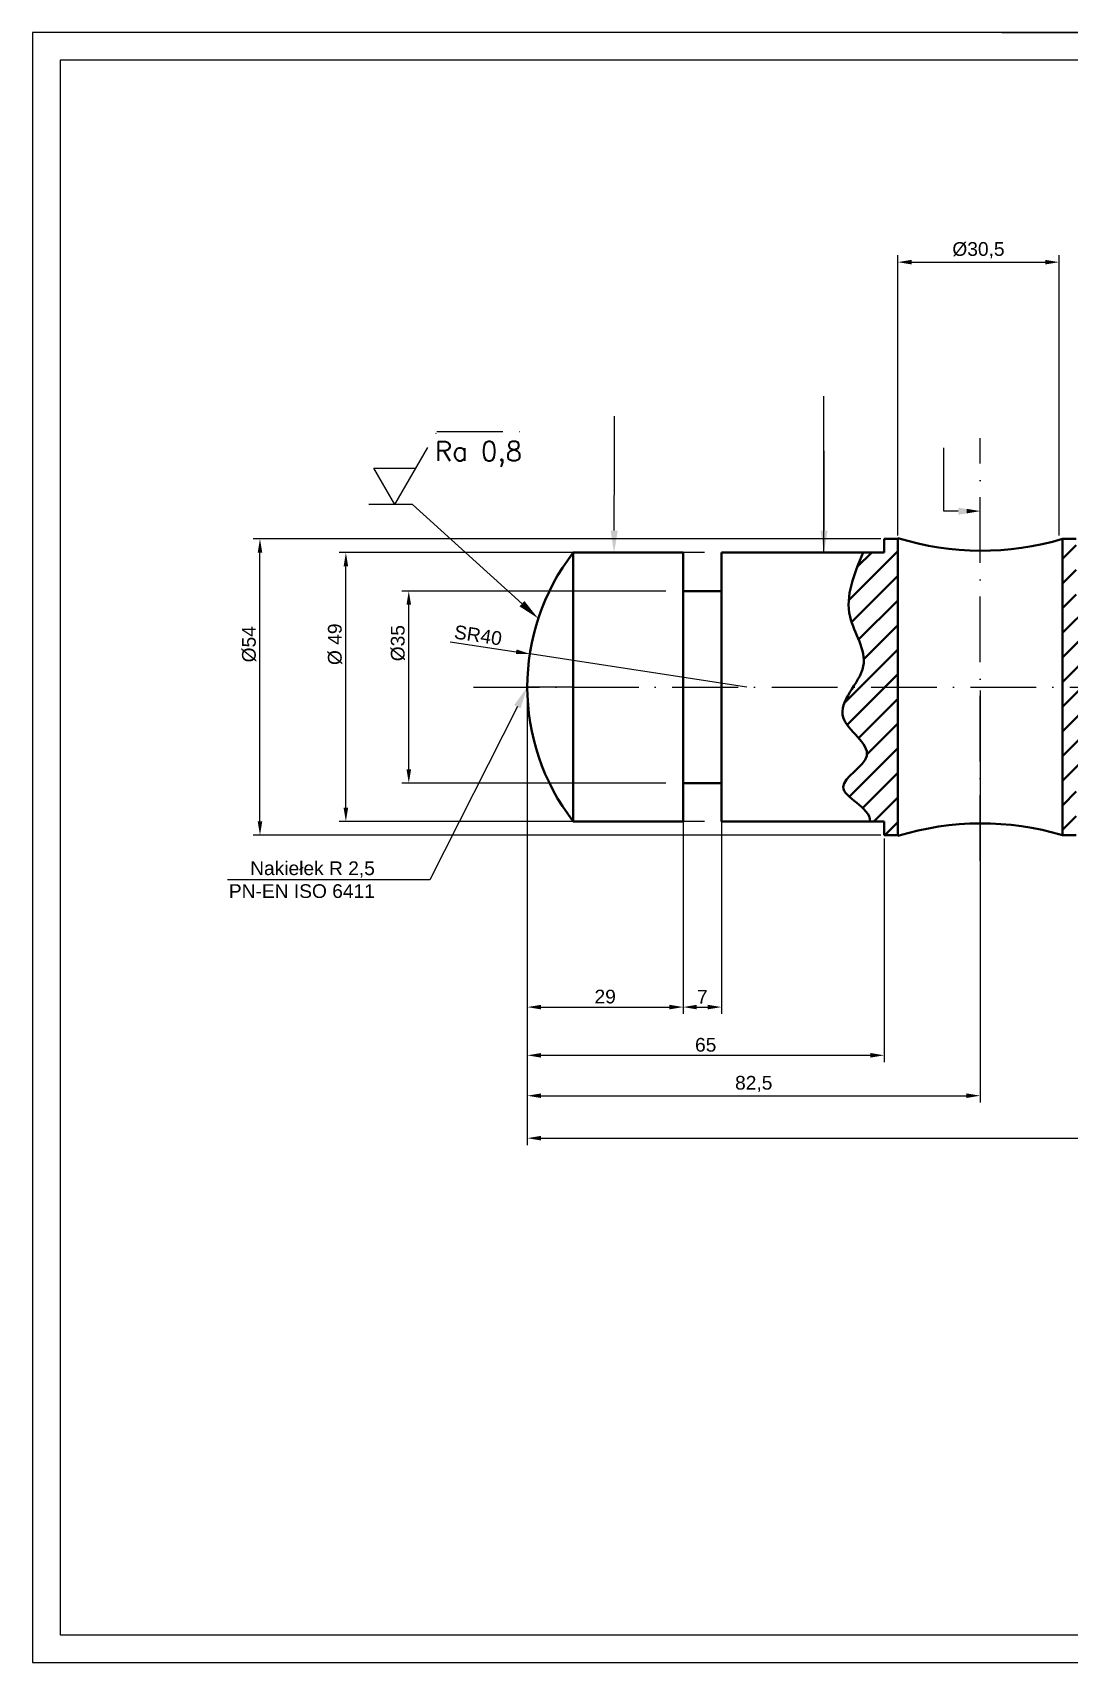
# Model space of a CAD drawing. Header units: millimetres. Extents: x 0 to 420, y 0 to 297.
# Drawn here: x 0 to 188.9, y 0 to 297 of the extents above; entities that cross this region are included whole.
import ezdxf
from ezdxf import colors
from ezdxf.entities.mleader import LeaderData, LeaderLine
from ezdxf.math import Vec2, Vec3

# ---------------------------------------------------------------- set-up
doc = ezdxf.new("R2010")
doc.units = ezdxf.units.MM
doc.linetypes.add('ACAD_ISO10W100', pattern=[18, 12, -3, 0, -3])
doc.layers.add('TEXT', color=5, linetype='Continuous', lineweight=25)
doc.styles.add('ROMANS', font='ROMANS.SHX', dxfattribs={"height": 3.5})
doc.styles.get("Standard").update_dxf_attribs({"font": 'arial.ttf'})
doc.dimstyles.new('ISO-25', dxfattribs={"dimtxt": 2.5, "dimasz": 2.5, "dimexe": 1.25, "dimexo": 0.625, "dimtad": 1, "dimtxsty": 'Standard', "dimcen": 2.5, "dimadec": 0, "dimazin": 0, "dimtfac": 1, "dimtmove": 0, "dimatfit": 3, "dimfxl": 1, "dimarcsym": 0})

# ---------------------------------------------------------------- blocks, each defined once
blk = doc.blocks.new('*D1')
at = {"color": 0, "lineweight": -2, "transparency": 16777216}
for p, q in [((76.07851699441322, 186.0052062359003), (88.10110282067066, 184.1667006061277)), ((130.1171123693934, 177.7415711695636), (90.57237466886099, 183.7887912885104))]:
    blk.add_line(p, q, dxfattribs=at)
at = {"color": 0, "transparency": 16777216}
blk.add_solid([(88.16408770694021, 184.5785792474928), (88.0381179344011, 183.7548219647627), (90.57237466886099, 183.7887912885104)], dxfattribs=at)
at = {"layer": 'Defpoints', "color": 0, "transparency": 16777216}
for p in [(90.57237466886099, 183.7887912885104), (130.1171123693934, 177.7415711695636)]:
    blk.add_point(p, dxfattribs=at)
at = {"color": 0, "transparency": 16777216, "insert": (81.14405053710344, 187.1705050738813), "char_height": 2.5, "attachment_point": 5, "rotation": 351.3056277422383}
blk.add_mtext('SR40', dxfattribs=at)
blk = doc.blocks.new('*D2')
at = {"color": 0, "lineweight": -2, "transparency": 16777216}
for p, q in [((154.487673228582, 204.7415711695637), (40.1635317879699, 204.7415711695637)), ((41.41353178796989, 153.2415711695638), (41.4135317879699, 202.2415711695637)), ((154.487673228582, 150.7415711695638), (40.16353178796989, 150.7415711695638))]:
    blk.add_line(p, q, dxfattribs=at)
at = {"color": 0, "transparency": 16777216}
for points in [[(40.99686512130324, 202.2415711695637), (41.83019845463657, 202.2415711695637), (41.4135317879699, 204.7415711695637)], [(40.99686512130323, 153.2415711695638), (41.83019845463656, 153.2415711695638), (41.41353178796989, 150.7415711695638)]]:
    blk.add_solid(points, dxfattribs=at)
at = {"layer": 'Defpoints', "color": 0, "transparency": 16777216}
for p in [(41.4135317879699, 204.7415711695637), (155.112673228582, 204.7415711695637), (155.112673228582, 150.7415711695638)]:
    blk.add_point(p, dxfattribs=at)
at = {"color": 0, "transparency": 16777216, "insert": (39.44218117405445, 185.5359928680239), "char_height": 2.5, "attachment_point": 5, "rotation": 90}
blk.add_mtext('%%C54', dxfattribs=at)
blk = doc.blocks.new('*D3')
at = {"color": 0, "lineweight": -2, "transparency": 16777216}
for p, q in [((122.3676732285821, 202.2415711695637), (55.8167514400092, 202.2415711695637)), ((57.06675144000919, 155.7415711695637), (57.0667514400092, 199.7415711695637)), ((122.3676732285821, 153.2415711695637), (55.81675144000919, 153.2415711695637))]:
    blk.add_line(p, q, dxfattribs=at)
at = {"color": 0, "transparency": 16777216}
for points in [[(56.65008477334253, 199.7415711695637), (57.48341810667586, 199.7415711695637), (57.0667514400092, 202.2415711695637)], [(56.65008477334253, 155.7415711695637), (57.48341810667586, 155.7415711695637), (57.06675144000919, 153.2415711695637)]]:
    blk.add_solid(points, dxfattribs=at)
at = {"layer": 'Defpoints', "color": 0, "transparency": 16777216}
for p in [(57.0667514400092, 202.2415711695637), (122.9926732285821, 202.2415711695637), (122.9926732285821, 153.2415711695637)]:
    blk.add_point(p, dxfattribs=at)
at = {"color": 0, "transparency": 16777216, "insert": (55.09540082609375, 185.5359928680239), "char_height": 2.5, "attachment_point": 5, "rotation": 90}
blk.add_mtext('%%c 49', dxfattribs=at)
blk = doc.blocks.new('*D8')
at = {"color": 0, "lineweight": -2, "transparency": 16777216}
for p, q in [((115.3676732285821, 195.2415711695637), (67.27836023942078, 195.2415711695637)), ((68.52836023942078, 162.7415711695637), (68.52836023942078, 192.7415711695637)), ((115.3676732285821, 160.2415711695637), (67.27836023942078, 160.2415711695637))]:
    blk.add_line(p, q, dxfattribs=at)
at = {"color": 0, "transparency": 16777216}
for points in [[(68.1116935727541, 192.7415711695637), (68.94502690608745, 192.7415711695637), (68.52836023942078, 195.2415711695637)], [(68.1116935727541, 162.7415711695637), (68.94502690608745, 162.7415711695637), (68.52836023942078, 160.2415711695637)]]:
    blk.add_solid(points, dxfattribs=at)
at = {"layer": 'Defpoints', "color": 0, "transparency": 16777216}
for p in [(68.52836023942078, 195.2415711695637), (115.9926732285821, 195.2415711695637), (115.9926732285821, 160.2415711695637)]:
    blk.add_point(p, dxfattribs=at)
at = {"color": 0, "transparency": 16777216, "insert": (66.55700962550533, 185.7378273697643), "char_height": 2.5, "attachment_point": 5, "rotation": 90}
blk.add_mtext('%%C35', dxfattribs=at)
blk = doc.blocks.new('*D11')
at = {"color": 0, "lineweight": -2, "transparency": 16777216}
for p, q in [((90.112673228582, 177.1165711695637), (90.112673228582, 94.2819392177579)), ((336.4054619174038, 162.0301589615098), (336.4054619174038, 94.2819392177579)), ((92.612673228582, 95.5319392177579), (333.9054619174038, 95.5319392177579))]:
    blk.add_line(p, q, dxfattribs=at)
at = {"color": 0, "transparency": 16777216}
for points in [[(92.612673228582, 95.94860588442457), (92.612673228582, 95.11527255109122), (90.112673228582, 95.5319392177579)], [(333.9054619174038, 95.94860588442457), (333.9054619174038, 95.11527255109122), (336.4054619174038, 95.5319392177579)]]:
    blk.add_solid(points, dxfattribs=at)
at = {"layer": 'Defpoints', "color": 0, "transparency": 16777216}
for p in [(90.112673228582, 177.7415711695637), (336.4054619174038, 162.6551589615098), (336.4054619174038, 95.5319392177579)]:
    blk.add_point(p, dxfattribs=at)
at = {"color": 0, "transparency": 16777216, "insert": (213.2590675729929, 97.43422434736226), "char_height": 2.5, "attachment_point": 5}
blk.add_mtext('394', dxfattribs=at)
blk = doc.blocks.new('*D12')
at = {"color": 0, "lineweight": -2, "transparency": 16777216}
for p, q in [((118.492673228582, 159.6165711695637), (118.492673228582, 118.1671357944622)), ((125.4926732285821, 159.6165711695637), (125.4926732285821, 118.1671357944622)), ((120.992673228582, 119.4171357944622), (122.9926732285821, 119.4171357944622))]:
    blk.add_line(p, q, dxfattribs=at)
at = {"color": 0, "transparency": 16777216}
for points in [[(120.992673228582, 119.8338024611289), (120.992673228582, 119.0004691277955), (118.492673228582, 119.4171357944622)], [(122.9926732285821, 119.8338024611289), (122.9926732285821, 119.0004691277955), (125.4926732285821, 119.4171357944622)]]:
    blk.add_solid(points, dxfattribs=at)
at = {"layer": 'Defpoints', "color": 0, "transparency": 16777216}
for p in [(118.492673228582, 160.2415711695637), (125.4926732285821, 160.2415711695637), (125.4926732285821, 119.4171357944622)]:
    blk.add_point(p, dxfattribs=at)
at = {"color": 0, "transparency": 16777216, "insert": (121.992673228582, 121.2921357944622), "char_height": 2.5, "attachment_point": 5}
blk.add_mtext('7', dxfattribs=at)
blk = doc.blocks.new('*D13')
at = {"color": 0, "lineweight": -2, "transparency": 16777216}
for p, q in [((90.11267322858203, 177.1165711695637), (90.11267322858203, 102.0200353416092)), ((172.6126732285821, 177.1165711695637), (172.6126732285821, 102.0200353416092)), ((92.61267322858203, 103.2700353416092), (170.1126732285821, 103.2700353416092))]:
    blk.add_line(p, q, dxfattribs=at)
at = {"color": 0, "transparency": 16777216}
for points in [[(92.61267322858203, 103.6867020082758), (92.61267322858203, 102.8533686749425), (90.11267322858203, 103.2700353416092)], [(170.1126732285821, 103.6867020082758), (170.1126732285821, 102.8533686749425), (172.6126732285821, 103.2700353416092)]]:
    blk.add_solid(points, dxfattribs=at)
at = {"layer": 'Defpoints', "color": 0, "transparency": 16777216}
for p in [(90.11267322858203, 177.7415711695637), (172.6126732285821, 177.7415711695637), (172.6126732285821, 103.2700353416092)]:
    blk.add_point(p, dxfattribs=at)
at = {"color": 0, "transparency": 16777216, "insert": (131.362673228582, 105.3974227904496), "char_height": 2.5, "attachment_point": 5}
blk.add_mtext('82,5', dxfattribs=at)
blk = doc.blocks.new('*D14')
at = {"color": 0, "lineweight": -2, "transparency": 16777216}
for p, q in [((90.11267322858203, 177.1165711695637), (90.11267322858203, 118.1671357944622)), ((118.492673228582, 177.1165711695637), (118.492673228582, 118.1671357944622)), ((92.61267322858203, 119.4171357944622), (115.992673228582, 119.4171357944622))]:
    blk.add_line(p, q, dxfattribs=at)
at = {"color": 0, "transparency": 16777216}
for points in [[(92.61267322858203, 119.8338024611289), (92.61267322858203, 119.0004691277955), (90.11267322858203, 119.4171357944622)], [(115.992673228582, 119.8338024611289), (115.992673228582, 119.0004691277955), (118.492673228582, 119.4171357944622)]]:
    blk.add_solid(points, dxfattribs=at)
at = {"layer": 'Defpoints', "color": 0, "transparency": 16777216}
for p in [(90.11267322858203, 177.7415711695637), (118.492673228582, 177.7415711695637), (118.492673228582, 119.4171357944622)]:
    blk.add_point(p, dxfattribs=at)
at = {"color": 0, "transparency": 16777216, "insert": (104.302673228582, 121.3185682637664), "char_height": 2.5, "attachment_point": 5}
blk.add_mtext('29', dxfattribs=at)
blk = doc.blocks.new('*D15')
at = {"color": 0, "lineweight": -2, "transparency": 16777216}
for p, q in [((90.11267322858203, 177.1165711695637), (90.11267322858203, 109.378207066916)), ((155.112673228582, 150.1165711695637), (155.112673228582, 109.378207066916)), ((92.61267322858203, 110.628207066916), (152.612673228582, 110.628207066916))]:
    blk.add_line(p, q, dxfattribs=at)
at = {"color": 0, "transparency": 16777216}
for points in [[(92.61267322858203, 111.0448737335827), (92.61267322858203, 110.2115404002494), (90.11267322858203, 110.628207066916)], [(152.612673228582, 111.0448737335827), (152.612673228582, 110.2115404002494), (155.112673228582, 110.628207066916)]]:
    blk.add_solid(points, dxfattribs=at)
at = {"layer": 'Defpoints', "color": 0, "transparency": 16777216}
for p in [(90.11267322858203, 177.7415711695637), (155.112673228582, 150.7415711695637), (155.112673228582, 110.628207066916)]:
    blk.add_point(p, dxfattribs=at)
at = {"color": 0, "lineweight": 25, "transparency": 16777216, "insert": (122.612673228582, 112.5296395362203), "char_height": 2.5, "attachment_point": 5}
blk.add_mtext('65', dxfattribs=at)
blk = doc.blocks.new('*D18')
at = {"color": 0, "lineweight": -2, "transparency": 16777216}
for p, q in [((157.612673228582, 205.3665711695637), (157.612673228582, 256.4159003240222)), ((186.987673228582, 205.3665711695637), (186.987673228582, 256.4159003240222)), ((160.112673228582, 255.1659003240222), (184.487673228582, 255.1659003240222))]:
    blk.add_line(p, q, dxfattribs=at)
at = {"color": 0, "transparency": 16777216}
for points in [[(160.112673228582, 255.5825669906889), (160.112673228582, 254.7492336573556), (157.612673228582, 255.1659003240222)], [(184.487673228582, 255.5825669906889), (184.487673228582, 254.7492336573556), (186.987673228582, 255.1659003240222)]]:
    blk.add_solid(points, dxfattribs=at)
at = {"layer": 'Defpoints', "color": 0, "transparency": 16777216}
for p in [(186.987673228582, 255.1659003240222), (157.612673228582, 204.7415711695637), (186.987673228582, 204.7415711695637)]:
    blk.add_point(p, dxfattribs=at)
at = {"color": 0, "lineweight": 18, "transparency": 16777216, "insert": (172.300173228582, 257.3342154672692), "char_height": 2.5, "attachment_point": 5}
blk.add_mtext('%%c30,5', dxfattribs=at)

msp = doc.modelspace()

# ---------------------------------------------------------------- hatches: boundary and pattern name
at = {"lineweight": 40}
h = msp.add_hatch(dxfattribs=at)
h.set_pattern_fill('ANSI31', color=256)
h.set_pattern_definition([(45, (0, 0), (-2.245064030267288, 2.245064030267288), [])])
edge = h.paths.add_edge_path()
edge.add_line((157.612673228582, 204.7415711695637), (155.112673228582, 204.7415711695637))
edge.add_line((155.112673228582, 204.7415711695637), (155.1126732285821, 202.2415711695637))
edge.add_line((155.1126732285821, 202.2415711695637), (151.3168820918726, 202.2415711695637))
edge.add_spline(control_points=[(151.3168820918726, 202.2415711695637), (149.6549345033518, 198.3300805813267), (146.6981981711152, 191.3712291618689), (152.8852577913504, 183.2356598224063), (150.279954178812, 179.0002550997629), (149.4873704748545, 177.7415711695637)], knot_values=[0, 0, 0, 0, 11.94347926907862, 21.24839515524774, 25.25574746694114, 25.25574746694114, 25.25574746694114, 25.25574746694114], degree=3, periodic=0)
edge.add_line((149.4873704748546, 177.7415711695637), (157.612673228582, 177.7415711695637))
edge.add_line((157.612673228582, 177.7415711695637), (157.612673228582, 204.7415711695637))
edge = h.paths.add_edge_path()
edge.add_line((157.612673228582, 177.7415711695637), (149.4873704748545, 177.7415711695637))
edge.add_spline(control_points=[(149.4873704748545, 177.7415711695637), (148.2897406047975, 175.8396427495868), (145.428131962491, 171.4535905761294), (155.970483526954, 165.5066217672916), (143.2768500521447, 159.065260030982), (152.5659692088976, 155.9030940034291), (152.5837676733598, 153.2415711695637)], knot_values=[25.25574746694114, 25.25574746694114, 25.25574746694114, 25.25574746694114, 31.31103828904904, 39.49838550846384, 46.64027564206987, 54.63567136459123, 54.63567136459123, 54.63567136459123, 54.63567136459123], degree=3, periodic=0)
edge.add_line((152.5837676733598, 153.2415711695637), (155.1126732285821, 153.2415711695637))
edge.add_line((155.1126732285821, 153.2415711695637), (155.112673228582, 150.7415711695637))
edge.add_line((155.112673228582, 150.7415711695637), (157.612673228582, 150.7415711695637))
edge.add_line((157.612673228582, 150.7415711695637), (157.612673228582, 177.7415711695637))
edge = h.paths.add_edge_path()
edge.add_spline(control_points=[(193.8529682889684, 177.7415711695637), (194.5966929924589, 179.0319273729666), (197.7566101921304, 182.2202301219032), (193.3240520855411, 187.1599290977805), (194.2058041781529, 190.9792243216588), (194.612673228582, 192.7415711695637)], knot_values=[0, 0, 0, 0, 4.308041114594053, 10.43359491513544, 15.68183087387618, 15.68183087387618, 15.68183087387618, 15.68183087387618], degree=3, periodic=0)
edge.add_line((194.612673228582, 192.7415711695637), (190.112673228582, 192.7415711695637))
edge.add_line((190.112673228582, 192.7415711695637), (190.112673228582, 204.7415711695637))
edge.add_line((190.112673228582, 204.7415711695637), (187.612673228582, 204.7415711695637))
edge.add_line((187.612673228582, 204.7415711695637), (187.612673228582, 177.7415711695637))
edge.add_line((187.612673228582, 177.7415711695637), (193.8529682889684, 177.7415711695637))
edge = h.paths.add_edge_path()
edge.add_spline(control_points=[(194.6126732285934, 162.7415711695864), (195.0315376578879, 163.5790166464645), (189.5560382867351, 166.3004276491835), (200.5116112566249, 170.3604817950859), (192.5856953060034, 174.5718206094949), (193.4624075974118, 177.0639516030892), (193.8529682889684, 177.7415711695637)], knot_values=[15.68183087387618, 15.68183087390513, 15.68183087390513, 15.68183087390513, 18.89127784667897, 25.40003192035199, 31.54735844715991, 33.80968953428689, 33.80968953428689, 33.80968953428689, 33.80968953428689], degree=3, periodic=0)
edge.add_line((193.8529682889684, 177.7415711695637), (187.612673228582, 177.7415711695637))
edge.add_line((187.612673228582, 177.7415711695637), (187.612673228582, 150.7415711695637))
edge.add_line((187.612673228582, 150.7415711695637), (190.112673228582, 150.7415711695637))
edge.add_line((190.112673228582, 150.7415711695637), (190.112673228582, 162.7415711695637))
edge.add_line((190.112673228582, 162.7415711695637), (194.6126732285875, 162.7415711695637))

# ---------------------------------------------------------------- linework, layer by layer
for p, q in [((176.5712367875209, 297.0000007146446), (195.6727168825908, 297.0000007146447)), ((98.49267322858202, 202.2415711695637), (118.492673228582, 202.2415711695637)), ((98.49267322858202, 177.7415711695637), (90.11267322858203, 177.7415711695637)), ((98.49267322858202, 177.7415711695637), (98.49267322858202, 153.2415711695637)), ((118.492673228582, 153.2415711695637), (118.492673228582, 177.7415711695637)), ((118.492673228582, 177.7415711695637), (118.4926732285821, 160.2415711695637)), ((98.49267322858202, 153.2415711695637), (118.492673228582, 153.2415711695637)), ((64.34299794840479, 142.5889950542478), (35.51637482835429, 142.5889950542478))]:
    msp.add_line(p, q)
at = {"lineweight": 25}
for p, q in [((144.1544096438168, 202.2415711695637), (144.1544096438168, 230.7711051593681)), ((98.49267322858202, 177.7415711695637), (98.49267322858202, 202.2415711695637))]:
    msp.add_line(p, q, dxfattribs=at)
at = {"linetype": 'ACAD_ISO10W100'}
for p, q in [((65.97869326751027, 210.9793496356904), (73.6632179008941, 224.2893367327257)), ((73.66321790089398, 224.2893367327256), (91.34057113464053, 224.2893367327256)), ((172.6126732285821, 146.0648004723047), (172.612673228582, 223.062800856131)), ((65.97869326751027, 210.9793496356904), (62.1522265139962, 217.6069844662499)), ((62.1522265139962, 217.6069844662499), (69.80516002102439, 217.6069844662499)), ((80.32962281232437, 177.7415711695637), (360.2979942406042, 177.7415711695637))]:
    msp.add_line(p, q, dxfattribs=at)
at = {"lineweight": 40}
for p, q in [((125.4926732285821, 177.7415711695637), (125.4926732285821, 202.2415711695637)), ((125.4926732285821, 202.2415711695637), (155.112673228582, 202.2415711695637)), ((155.112673228582, 204.7415711695637), (155.1126732285821, 202.2415711695637)), ((157.612673228582, 204.7415711695637), (155.112673228582, 204.7415711695637)), ((157.612673228582, 204.7415711695637), (157.612673228582, 150.7415711695637)), ((190.112673228582, 204.7415711695637), (187.612673228582, 204.7415711695637)), ((187.612673228582, 204.7415711695637), (187.612673228582, 150.7415711695637)), ((118.4926732285821, 195.2415711695637), (125.4926732285821, 195.2415711695637)), ((125.4926732285821, 195.2415711695637), (125.4926732285821, 177.7415711695637)), ((125.4926732285821, 160.2415711695637), (125.4926732285821, 177.7415711695637)), ((125.4926732285821, 177.7415711695637), (125.4926732285821, 153.2415711695637)), ((118.4926732285821, 160.2415711695637), (125.4926732285821, 160.2415711695637)), ((125.4926732285821, 153.2415711695637), (155.112673228582, 153.2415711695637)), ((155.112673228582, 150.7415711695637), (155.1126732285821, 153.2415711695637)), ((157.612673228582, 150.7415711695637), (155.112673228582, 150.7415711695637)), ((190.112673228582, 150.7415711695637), (187.612673228582, 150.7415711695637))]:
    msp.add_line(p, q, dxfattribs=at)
msp.add_lwpolyline([(98.49267322858202, 153.2415711695637), (98.49267322858202, 202.2415711695637), (118.492673228582, 202.2415711695637), (118.492673228582, 153.2415711695637)], close=True, dxfattribs=at)
for centre, radius, start, end in [((130.1171123693934, 177.7415711695637), 40.00443914081139, 142.2344366934846, 217.7655633065153), ((172.8507994268998, 254.148741935797), 51.5653123840099, 252.8118076438321, 286.6350927753736), ((172.8507994268998, 101.3344004033304), 51.5653123840099, 73.36490722462686, 107.1881923561682)]:
    msp.add_arc(centre, radius, start, end, dxfattribs=at)
msp.add_spline([(151.3168820918726, 202.2415711695637), (148.9097986403282, 190.5431675900913), (151.3168820918726, 181.5549859660929), (147.6429130588407, 172.187022559751), (151.9503257293346, 165.2243470267875), (147.6429130588407, 159.5276119296843), (152.5837676733598, 153.2415711695637), (152.5837676733598, 153.1979069630657)], degree=3, dxfattribs=at)
msp.add_solid([(170.1256479576934, 210.2149958340474), (170.1256479576934, 209.3816625007141), (172.6256479576934, 209.7983291673808)])
at = {"layer": 'TEXT'}
for points in [[(0, 0), (420, 0), (420, 297), (0, 297)], [(5, 5), (415, 5), (415, 292), (5, 292)]]:
    msp.add_lwpolyline(points, close=True, dxfattribs=at)

# ---------------------------------------------------------------- texts
at = {"linetype": 'ACAD_ISO10W100', "style": 'ROMANS'}
msp.add_text('Ra 0,8', height=3.5, dxfattribs=at).set_placement((73.27288024038182, 218.9588445704322))

# ---------------------------------------------------------------- dimensions: what is measured, and where the dimension line sits
at = {"lineweight": 18}
dim = msp.add_linear_dim(base=(186.987673228582, 255.1659003240222), p1=(157.612673228582, 204.7415711695637), p2=(186.987673228582, 204.7415711695637), text='%%c30,5', dimstyle='ISO-25', dxfattribs=at)
dim.commit()
dim.dimension.update_dxf_attribs({"geometry": '*D18', "text_midpoint": (172.300173228582, 257.3342154672692)})
for base, p1, p2, text, picture, middle in [((41.4135317879699, 204.7415711695637), (155.112673228582, 150.7415711695638), (155.112673228582, 204.7415711695637), '%%C54', '*D2', (41.41353178796987, 185.5359928680239)), ((57.0667514400092, 202.2415711695637), (122.9926732285821, 153.2415711695637), (122.9926732285821, 202.2415711695637), '%%c 49', '*D3', (57.06675144000917, 185.5359928680239)), ((68.52836023942078, 195.2415711695637), (115.9926732285821, 160.2415711695637), (115.9926732285821, 195.2415711695637), '%%C35', '*D8', (68.52836023942075, 185.7378273697643))]:
    dim = msp.add_linear_dim(base=base, p1=p1, p2=p2, angle=90, text=text, dimstyle='ISO-25')
    dim.commit()
    dim.dimension.update_dxf_attribs({"geometry": picture, "text_midpoint": middle, "dimtype": 160})
dim = msp.add_radius_dim(center=(130.1171123693934, 177.7415711695636), mpoint=(90.57237466886099, 183.7887912885104), text='SR40', dimstyle='ISO-25')
dim.commit()
dim.dimension.update_dxf_attribs({"geometry": '*D1', "text_midpoint": (81.14405053710344, 187.1705050738813)})
for base, p1, p2, text, picture, middle in [((336.4054619174038, 95.5319392177579), (90.112673228582, 177.7415711695637), (336.4054619174038, 162.6551589615098), '394', '*D11', (213.2590675729929, 97.43422434736226)), ((118.492673228582, 119.4171357944622), (90.11267322858203, 177.7415711695637), (118.492673228582, 177.7415711695637), '29', '*D14', (104.302673228582, 121.3185682637664))]:
    dim = msp.add_linear_dim(base=base, p1=p1, p2=p2, text=text, dimstyle='ISO-25')
    dim.commit()
    dim.dimension.update_dxf_attribs({"geometry": picture, "text_midpoint": middle})
for base, p1, p2, picture, middle in [((172.6126732285821, 103.2700353416092), (90.11267322858203, 177.7415711695637), (172.6126732285821, 177.7415711695637), '*D13', (131.362673228582, 105.3974227904496)), ((125.4926732285821, 119.4171357944622), (118.492673228582, 160.2415711695637), (125.4926732285821, 160.2415711695637), '*D12', (121.992673228582, 121.2921357944622))]:
    dim = msp.add_linear_dim(base=base, p1=p1, p2=p2, dimstyle='ISO-25')
    dim.commit()
    dim.dimension.update_dxf_attribs({"geometry": picture, "text_midpoint": middle})
at = {"lineweight": 25}
dim = msp.add_linear_dim(base=(155.112673228582, 110.628207066916), p1=(90.11267322858203, 177.7415711695637), p2=(155.112673228582, 150.7415711695637), dimstyle='ISO-25', dxfattribs=at)
dim.commit()
dim.dimension.update_dxf_attribs({"geometry": '*D15', "text_midpoint": (122.612673228582, 112.5296395362203)})

# ---------------------------------------------------------------- leaders
ml = msp.add_multileader_mtext('Standard')
ml.set_content('', color=256)
ml.set_leader_properties()
ml.build(insert=Vec2(0, 0))
ctx = ml.context
ctx.base_point, ctx.plane_origin, ctx.plane_x_axis, ctx.plane_y_axis = Vec3(105.9926732518653, 227.1109777713382), Vec3(105.9223144158149, 202.2415708755359), Vec3(6.123233995736766e-17, 1), Vec3(-1, 6.123233995736766e-17)
notes = []
notes.append((ctx, [(0, (1, 1, 0), (105.9926732518653, 219.1109777713382), (6.123233995736766e-17, 1), 8, [(0, [(105.9223144158149, 202.2415708755359)], 0, [])])]))
ctx.mtext.insert, ctx.mtext.text_direction, ctx.mtext.rotation, ctx.mtext.flow_direction = Vec3(103.9926732518653, 229.1109777713382), Vec3(6.123233995736766e-17, 1), 1.570796326794897, 5
ml = msp.add_multileader_mtext('Standard')
ml.set_content('', color=256)
ml.set_leader_properties()
ml.build(insert=Vec2(0, 0))
ctx = ml.context
ctx.base_point, ctx.plane_origin, ctx.plane_x_axis, ctx.plane_y_axis = Vec3(144.1753749254871, 220.7863743754577), Vec3(144.1544096438168, 202.2415711695637), Vec3(6.123233995736766e-17, 1), Vec3(-1, 6.123233995736766e-17)
notes.append((ctx, [(0, (1, 1, 0), (144.1753749254871, 210.7427026491468), (6.123233995736766e-17, 1), 10.04367172631081, [(0, [(144.1544096438168, 202.2415711695637)], 0, [])])]))
ctx.mtext.insert, ctx.mtext.text_direction, ctx.mtext.rotation, ctx.mtext.flow_direction = Vec3(142.1753749254871, 222.7863743754577), Vec3(6.123233995736766e-17, 1), 1.570796326794897, 5
ml = msp.add_multileader_mtext('Standard')
ml.set_content('', color=256)
ml.set_leader_properties()
ml.build(insert=Vec2(0, 0))
ctx = ml.context
ctx.base_point, ctx.plane_origin, ctx.plane_x_axis, ctx.plane_y_axis = Vec3(165.9725132650771, 221.3165773662397), Vec3(172.6126732285821, 209.7857982111484), Vec3(6.123233995736766e-17, 1), Vec3(-1, 6.123233995736766e-17)
notes.append((ctx, [(0, (1, 1, 0), (165.9725132650771, 209.7857982111484), (6.123233995736766e-17, 1), 11.5307791550913, [(0, [(172.612673228582, 209.7857982111484)], 0, [])])]))
ctx.mtext.insert, ctx.mtext.text_direction, ctx.mtext.rotation, ctx.mtext.flow_direction = Vec3(163.9725132650771, 223.3165773662397), Vec3(6.123233995736766e-17, 1), 1.570796326794897, 5
ml = msp.add_multileader_mtext('Standard')
ml.set_content('', color=256)
ml.set_leader_properties()
ml.build(insert=Vec2(0, 0))
ctx = ml.context
ctx.base_point, ctx.plane_origin = Vec3(57.22189509214434, 210.9793496356904), Vec3(90.48420167464533, 183.1810142323237)
ctx.text_align_type = 2
notes.append((ctx, [(0, (1, 1, 0), (69.22189509214434, 210.9793496356904), (-1, 0), 8, [(0, [(92.11433925438104, 190.2373459170444)], 0, [])])]))
ctx.mtext.insert, ctx.mtext.alignment, ctx.mtext.flow_direction = Vec3(59.22189509214434, 212.9793496356904), 3, 5
ml = msp.add_multileader_mtext('Standard')
ml.set_content('Nakiełek R 2,5 ^JPN-EN ISO 6411', color=256)
ml.set_leader_properties()
ml.build(insert=Vec2(0, 0))
ml.multileader.update_dxf_attribs({"text_left_attachment_type": 2, "text_right_attachment_type": 2})
ctx = ml.context
ctx.base_point, ctx.char_height, ctx.plane_origin = Vec3(34.66086970829564, 142.5889950542478), 2.5, Vec3(54.7197600035546, 131.7284454153901)
ctx.left_attachment, ctx.right_attachment, ctx.text_align_type = 2, 2, 2
notes.append((ctx, [(1, (1, 1, 0), (72.34299794840479, 142.5889950542478), (-1, 0), 8, [(0, [(90.112673228582, 177.7415711695637)], 0, [])])]))
ctx.mtext.insert, ctx.mtext.alignment, ctx.mtext.flow_direction = Vec3(62.34299794840479, 145.970930024689), 3, 5
for ctx, leaders in notes:
    for number, flags, end, landing, length, lines in leaders:
        leader = LeaderData()
        leader.index, (leader.has_last_leader_line, leader.has_dogleg_vector, leader.attachment_direction) = number, flags
        leader.last_leader_point, leader.dogleg_vector, leader.dogleg_length = Vec3(end), Vec3(landing), length
        for number, points, colour, breaks in lines:
            line = LeaderLine()
            line.index, line.vertices, line.color, line.breaks = number, Vec3.list(points), colors.encode_raw_color(colour), breaks
            leader.lines.append(line)
        ctx.leaders.append(leader)

doc.saveas('drawing.dxf')
